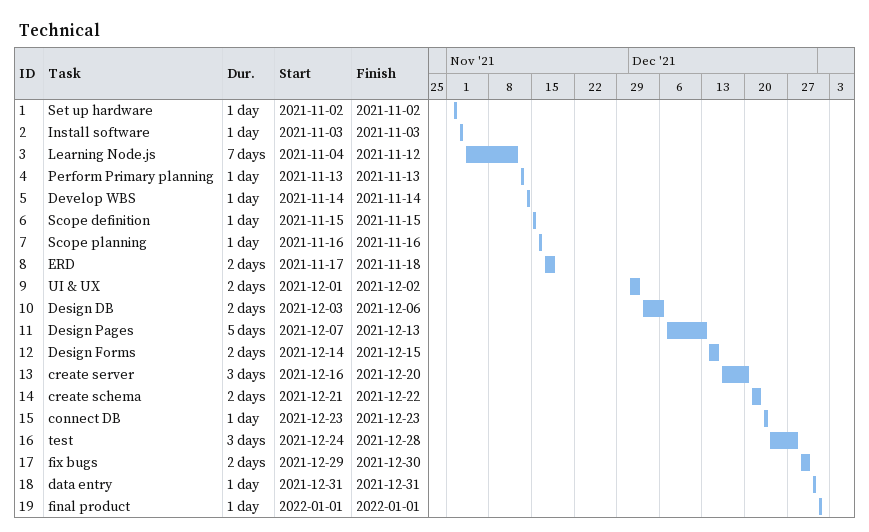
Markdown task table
Technical

| ID | Task | Duration | Start | Finish |
|---|---|---|---|---|
| 1 | Set up hardware | 1d | 2021-11-02 | 2021-11-02 |
| 2 | Install software | 1d | 2021-11-03 | 2021-11-03 |
| 3 | Learning Node.js | 7d | 2021-11-04 | 2021-11-12 |
| 4 | Perform Primary planning | 1d | 2021-11-13 | 2021-11-13 |
| 5 | Develop WBS | 1d | 2021-11-14 | 2021-11-14 |
| 6 | Scope definition | 1d | 2021-11-15 | 2021-11-15 |
| 7 | Scope planning | 1d | 2021-11-16 | 2021-11-16 |
| 8 | ERD | 2d | 2021-11-17 | 2021-11-18 |
| 9 | UI & UX | 2d | 2021-12-01 | 2021-12-02 |
| 10 | Design DB | 2d | 2021-12-03 | 2021-12-06 |
| 11 | Design Pages | 5d | 2021-12-07 | 2021-12-13 |
| 12 | Design Forms | 2d | 2021-12-14 | 2021-12-15 |
| 13 | create server | 3d | 2021-12-16 | 2021-12-20 |
| 14 | create schema | 2d | 2021-12-21 | 2021-12-22 |
| 15 | connect DB | 1d | 2021-12-23 | 2021-12-23 |
| 16 | test | 3d | 2021-12-24 | 2021-12-28 |
| 17 | fix bugs | 2d | 2021-12-29 | 2021-12-30 |
| 18 | data entry | 1d | 2021-12-31 | 2021-12-31 |
| 19 | final product | 1d | 2022-01-01 | 2022-01-01 |
